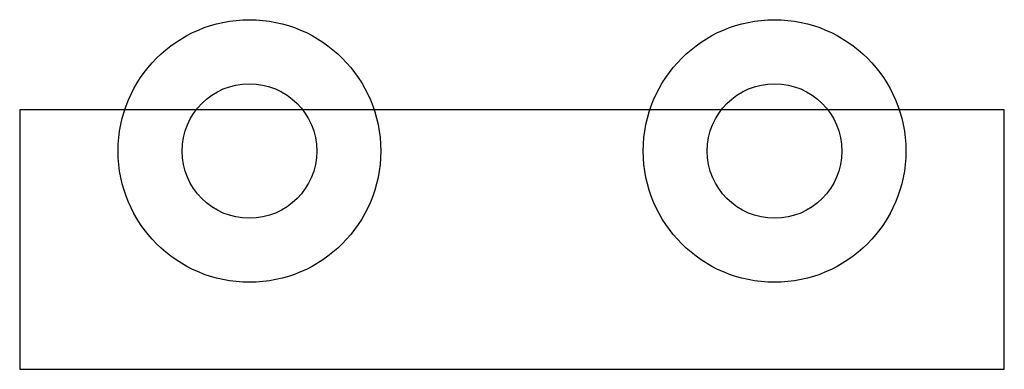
# Model space of a CAD drawing. Header units: millimetres. Extents: x 0 to 30, y 0 to 10.7.
import ezdxf

# ---------------------------------------------------------------- set-up
doc = ezdxf.new("R2010")
doc.units = ezdxf.units.MM
doc.layers.get('0').update_dxf_attribs({"linetype": 'CONTINUOUS'})

msp = doc.modelspace()

# ---------------------------------------------------------------- linework, layer by layer
msp.add_lwpolyline([(0, 0), (30, 0), (30, 7.9), (0, 7.9)], close=True)
for centre, radius in [((7, 6.65), 4), ((23, 6.65), 4), ((7, 6.65), 2.05), ((23, 6.65), 2.05)]:
    msp.add_circle(centre, radius)

doc.saveas('drawing.dxf')
